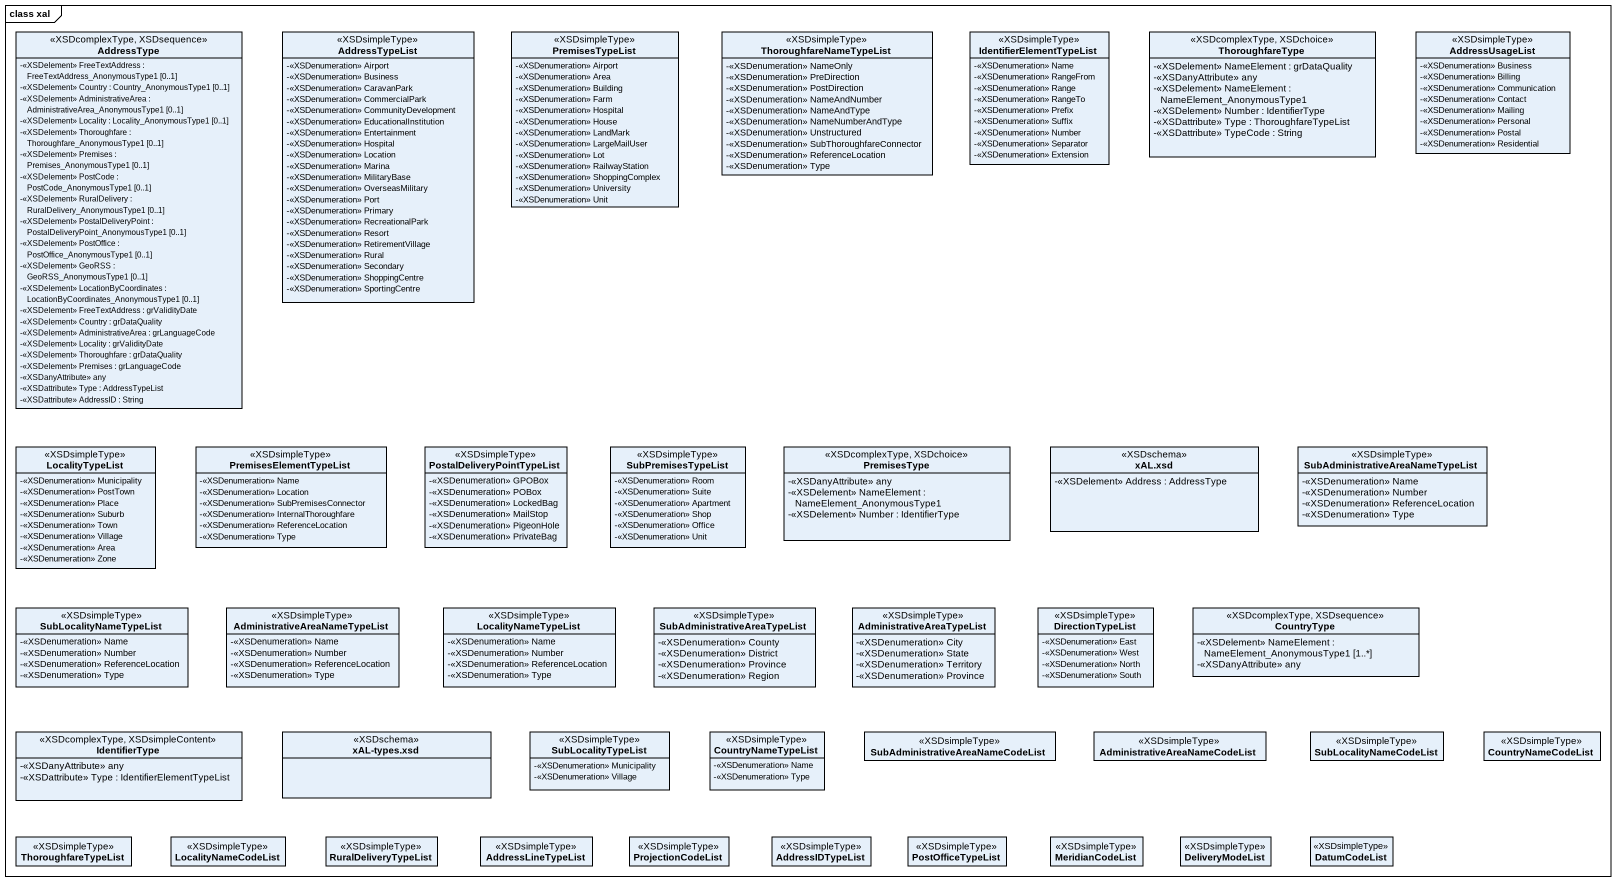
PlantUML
@startuml
mainframe class xal
hide circle
hide empty members
skinparam classAttributeIconSize 0
class AddressType <<XSDcomplexType, XSDsequence>> {
  -<<XSDelement>> FreeTextAddress : FreeTextAddress_AnonymousType1 [0..1]
  -<<XSDelement>> Country : Country_AnonymousType1 [0..1]
  -<<XSDelement>> AdministrativeArea : AdministrativeArea_AnonymousType1 [0..1]
  -<<XSDelement>> Locality : Locality_AnonymousType1 [0..1]
  -<<XSDelement>> Thoroughfare : Thoroughfare_AnonymousType1 [0..1]
  -<<XSDelement>> Premises : Premises_AnonymousType1 [0..1]
  -<<XSDelement>> PostCode : PostCode_AnonymousType1 [0..1]
  -<<XSDelement>> RuralDelivery : RuralDelivery_AnonymousType1 [0..1]
  -<<XSDelement>> PostalDeliveryPoint : PostalDeliveryPoint_AnonymousType1 [0..1]
  -<<XSDelement>> PostOffice : PostOffice_AnonymousType1 [0..1]
  -<<XSDelement>> GeoRSS : GeoRSS_AnonymousType1 [0..1]
  -<<XSDelement>> LocationByCoordinates : LocationByCoordinates_AnonymousType1 [0..1]
  -<<XSDelement>> FreeTextAddress : grValidityDate
  -<<XSDelement>> Country : grDataQuality
  -<<XSDelement>> AdministrativeArea : grLanguageCode
  -<<XSDelement>> Locality : grValidityDate
  -<<XSDelement>> Thoroughfare : grDataQuality
  -<<XSDelement>> Premises : grLanguageCode
  -<<XSDanyAttribute>> any
  -<<XSDattribute>> Type : AddressTypeList
  -<<XSDattribute>> AddressID : String
}
class AddressTypeList <<XSDsimpleType>> {
  -<<XSDenumeration>> Airport
  -<<XSDenumeration>> Business
  -<<XSDenumeration>> CaravanPark
  -<<XSDenumeration>> CommercialPark
  -<<XSDenumeration>> CommunityDevelopment
  -<<XSDenumeration>> EducationalInstitution
  -<<XSDenumeration>> Entertainment
  -<<XSDenumeration>> Hospital
  -<<XSDenumeration>> Location
  -<<XSDenumeration>> Marina
  -<<XSDenumeration>> MilitaryBase
  -<<XSDenumeration>> OverseasMilitary
  -<<XSDenumeration>> Port
  -<<XSDenumeration>> Primary
  -<<XSDenumeration>> RecreationalPark
  -<<XSDenumeration>> Resort
  -<<XSDenumeration>> RetirementVillage
  -<<XSDenumeration>> Rural
  -<<XSDenumeration>> Secondary
  -<<XSDenumeration>> ShoppingCentre
  -<<XSDenumeration>> SportingCentre
}
class PremisesTypeList <<XSDsimpleType>> {
  -<<XSDenumeration>> Airport
  -<<XSDenumeration>> Area
  -<<XSDenumeration>> Building
  -<<XSDenumeration>> Farm
  -<<XSDenumeration>> Hospital
  -<<XSDenumeration>> House
  -<<XSDenumeration>> LandMark
  -<<XSDenumeration>> LargeMailUser
  -<<XSDenumeration>> Lot
  -<<XSDenumeration>> RailwayStation
  -<<XSDenumeration>> ShoppingComplex
  -<<XSDenumeration>> University
  -<<XSDenumeration>> Unit
}
class ThoroughfareNameTypeList <<XSDsimpleType>> {
  -<<XSDenumeration>> NameOnly
  -<<XSDenumeration>> PreDirection
  -<<XSDenumeration>> PostDirection
  -<<XSDenumeration>> NameAndNumber
  -<<XSDenumeration>> NameAndType
  -<<XSDenumeration>> NameNumberAndType
  -<<XSDenumeration>> Unstructured
  -<<XSDenumeration>> SubThoroughfareConnector
  -<<XSDenumeration>> ReferenceLocation
  -<<XSDenumeration>> Type
}
class IdentifierElementTypeList <<XSDsimpleType>> {
  -<<XSDenumeration>> Name
  -<<XSDenumeration>> RangeFrom
  -<<XSDenumeration>> Range
  -<<XSDenumeration>> RangeTo
  -<<XSDenumeration>> Prefix
  -<<XSDenumeration>> Suffix
  -<<XSDenumeration>> Number
  -<<XSDenumeration>> Separator
  -<<XSDenumeration>> Extension
}
class ThoroughfareType <<XSDcomplexType, XSDchoice>> {
  -<<XSDelement>> NameElement : grDataQuality
  -<<XSDanyAttribute>> any
  -<<XSDelement>> NameElement : NameElement_AnonymousType1
  -<<XSDelement>> Number : IdentifierType
  -<<XSDattribute>> Type : ThoroughfareTypeList
  -<<XSDattribute>> TypeCode : String
}
class AddressUsageList <<XSDsimpleType>> {
  -<<XSDenumeration>> Business
  -<<XSDenumeration>> Billing
  -<<XSDenumeration>> Communication
  -<<XSDenumeration>> Contact
  -<<XSDenumeration>> Mailing
  -<<XSDenumeration>> Personal
  -<<XSDenumeration>> Postal
  -<<XSDenumeration>> Residential
}
class LocalityTypeList <<XSDsimpleType>> {
  -<<XSDenumeration>> Municipality
  -<<XSDenumeration>> PostTown
  -<<XSDenumeration>> Place
  -<<XSDenumeration>> Suburb
  -<<XSDenumeration>> Town
  -<<XSDenumeration>> Village
  -<<XSDenumeration>> Area
  -<<XSDenumeration>> Zone
}
class PremisesElementTypeList <<XSDsimpleType>> {
  -<<XSDenumeration>> Name
  -<<XSDenumeration>> Location
  -<<XSDenumeration>> SubPremisesConnector
  -<<XSDenumeration>> InternalThoroughfare
  -<<XSDenumeration>> ReferenceLocation
  -<<XSDenumeration>> Type
}
class PostalDeliveryPointTypeList <<XSDsimpleType>> {
  -<<XSDenumeration>> GPOBox
  -<<XSDenumeration>> POBox
  -<<XSDenumeration>> LockedBag
  -<<XSDenumeration>> MailStop
  -<<XSDenumeration>> PigeonHole
  -<<XSDenumeration>> PrivateBag
}
class SubPremisesTypeList <<XSDsimpleType>> {
  -<<XSDenumeration>> Room
  -<<XSDenumeration>> Suite
  -<<XSDenumeration>> Apartment
  -<<XSDenumeration>> Shop
  -<<XSDenumeration>> Office
  -<<XSDenumeration>> Unit
}
class PremisesType <<XSDcomplexType, XSDchoice>> {
  -<<XSDanyAttribute>> any
  -<<XSDelement>> NameElement : NameElement_AnonymousType1
  -<<XSDelement>> Number : IdentifierType
}
class "xAL.xsd" as xAL_xsd <<XSDschema>> {
  -<<XSDelement>> Address : AddressType
}
class "SubAdministrativeAreaNameTypeList" as SubAdministrativeAreaNameTyp <<XSDsimpleType>> {
  -<<XSDenumeration>> Name
  -<<XSDenumeration>> Number
  -<<XSDenumeration>> ReferenceLocation
  -<<XSDenumeration>> Type
}
class SubLocalityNameTypeList <<XSDsimpleType>> {
  -<<XSDenumeration>> Name
  -<<XSDenumeration>> Number
  -<<XSDenumeration>> ReferenceLocation
  -<<XSDenumeration>> Type
}
class "AdministrativeAreaNameTypeList" as AdministrativeAreaNameTypeLi <<XSDsimpleType>> {
  -<<XSDenumeration>> Name
  -<<XSDenumeration>> Number
  -<<XSDenumeration>> ReferenceLocation
  -<<XSDenumeration>> Type
}
class LocalityNameTypeList <<XSDsimpleType>> {
  -<<XSDenumeration>> Name
  -<<XSDenumeration>> Number
  -<<XSDenumeration>> ReferenceLocation
  -<<XSDenumeration>> Type
}
class "SubAdministrativeAreaTypeList" as SubAdministrativeAreaTypeLis <<XSDsimpleType>> {
  -<<XSDenumeration>> County
  -<<XSDenumeration>> District
  -<<XSDenumeration>> Province
  -<<XSDenumeration>> Region
}
class AdministrativeAreaTypeList <<XSDsimpleType>> {
  -<<XSDenumeration>> City
  -<<XSDenumeration>> State
  -<<XSDenumeration>> Territory
  -<<XSDenumeration>> Province
}
class DirectionTypeList <<XSDsimpleType>> {
  -<<XSDenumeration>> East
  -<<XSDenumeration>> West
  -<<XSDenumeration>> North
  -<<XSDenumeration>> South
}
class CountryType <<XSDcomplexType, XSDsequence>> {
  -<<XSDelement>> NameElement : NameElement_AnonymousType1 [1..*]
  -<<XSDanyAttribute>> any
}
class IdentifierType <<XSDcomplexType, XSDsimpleContent>> {
  -<<XSDanyAttribute>> any
  -<<XSDattribute>> Type : IdentifierElementTypeList
}
class "xAL-types.xsd" as xAL_types_xsd <<XSDschema>>
class SubLocalityTypeList <<XSDsimpleType>> {
  -<<XSDenumeration>> Municipality
  -<<XSDenumeration>> Village
}
class CountryNameTypeList <<XSDsimpleType>> {
  -<<XSDenumeration>> Name
  -<<XSDenumeration>> Type
}
class "SubAdministrativeAreaNameCodeList" as SubAdministrativeAreaNameCod <<XSDsimpleType>>
class "AdministrativeAreaNameCodeList" as AdministrativeAreaNameCodeLi <<XSDsimpleType>>
class SubLocalityNameCodeList <<XSDsimpleType>>
class CountryNameCodeList <<XSDsimpleType>>
class ThoroughfareTypeList <<XSDsimpleType>>
class LocalityNameCodeList <<XSDsimpleType>>
class RuralDeliveryTypeList <<XSDsimpleType>>
class AddressLineTypeList <<XSDsimpleType>>
class ProjectionCodeList <<XSDsimpleType>>
class AddressIDTypeList <<XSDsimpleType>>
class PostOfficeTypeList <<XSDsimpleType>>
class MeridianCodeList <<XSDsimpleType>>
class DeliveryModeList <<XSDsimpleType>>
class DatumCodeList <<XSDsimpleType>>
@enduml
